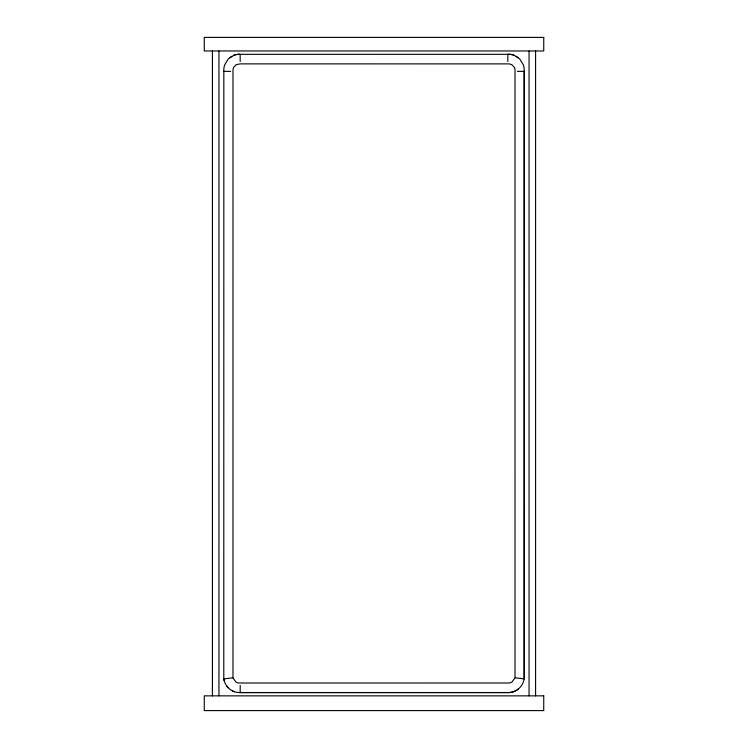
<?xml version="1.0" encoding="UTF-8"?>
<svg xmlns="http://www.w3.org/2000/svg" width="748" height="748" viewBox="0 0 748 748"><rect width="100%" height="100%" fill="white"/><g stroke="black" fill="none" stroke-linecap="round" stroke-linejoin="round"><path stroke-width="1.12" d="M507.817 61.476L507.836 54.314L240.164 54.314A14.876 14.876 0 0 0 233.731 55.315L228.271 58.98L224.746 64.665A16.559 16.559 0 0 0 223.839 71.35L223.783 678.894C224.718 684.701 228.888 689.908 234.507 691.797M240.211 685.43L240.164 692.592L507.836 692.592A15.437 15.437 0 0 0 513.474 691.76C519.075 689.862 523.245 684.682 524.217 678.894L524.217 71.35A16.615 16.615 0 0 0 523.254 64.665L519.729 58.98L514.269 55.315A14.876 14.876 0 0 0 507.836 54.314A14.829 14.829 0 0 1 514.241 55.371M514.951 678.025L512.053 681.952A6.62 6.62 0 0 1 509.005 682.999L238.939 683.008A6.489 6.489 0 0 1 235.91 681.98L233.049 678.09M516.896 690.03L518.448 688.88M229.954 57.54L231.777 56.315M515.232 690.974L513.465 691.704A15.39 15.39 0 0 1 507.836 692.536L240.164 692.536A15.25 15.25 0 0 1 234.526 691.741L232.75 691.012M517.326 71.369L524.217 71.35L524.161 678.885L515.017 677.753L515.007 69.826A6.638 6.638 0 0 0 514.259 67.217L511.81 64.665L509.304 63.889L240.192 63.879L236.19 64.665L233.741 67.217A6.638 6.638 0 0 0 232.993 69.826L232.983 677.782L223.783 678.894L224.278 680.811M223.783 71.35L230.674 71.369M516.223 56.315L518.046 57.54M226.859 686.084L228.112 687.59M240.183 61.476L240.164 54.314A14.829 14.829 0 0 0 233.759 55.371M535.587 50.976L535.587 695.855M529.051 50.976L529.051 695.855M218.949 50.976L218.949 695.855M212.413 50.976L212.413 695.855M543.74 37.4L204.26 37.4L204.26 50.976L543.74 50.976L543.74 37.4M543.74 695.855L204.279 695.855L204.279 710.6L543.74 710.6L543.74 695.855"/></g></svg>
